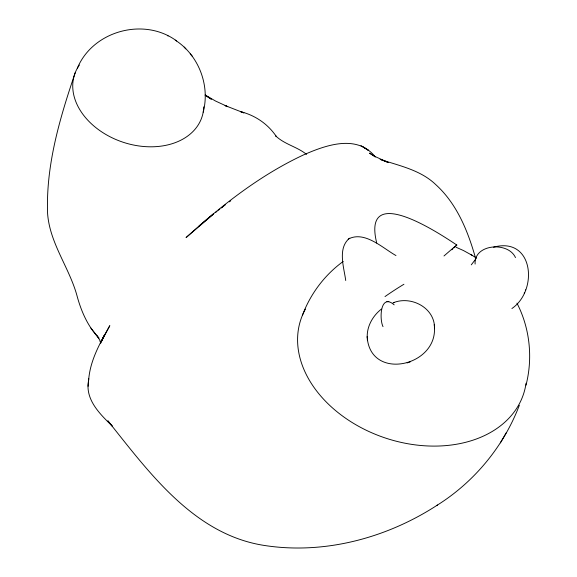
<?xml version="1.0" encoding="UTF-8"?>
<svg xmlns="http://www.w3.org/2000/svg" width="577" height="577" viewBox="0 0 577 577"><rect width="100%" height="100%" fill="white"/><g stroke="black" fill="none" stroke-linecap="round" stroke-linejoin="round"><path stroke-width="0.87" d="M367.26 338.23C366.503 326.914 372.591 315.922 381.397 309.099M434.394 327.044C437.561 366.59 369.799 381.57 367.145 336.542M101.581 341.31L103.939 335.713L100.953 342.312L109.818 325.659C100.232 342.565 90.099 360.272 88.663 380.034C84.624 399.291 99.792 413.918 112.212 426.05L107.863 420.835C149.573 473.01 194.658 535.528 265.961 545.698C325.551 554.497 387.427 537.649 437.481 505.012M88.093 386.301L88.757 378.555M203.198 112.176C210.28 85.403 198.603 55.082 175.257 40.152M526.008 385.155C533.011 357.956 529.881 328.133 516.949 303.149M75.27 72.579C59.871 117.903 45.785 165.188 47.595 213.562C49.802 243.826 69.968 268.399 77.412 297.256C81.638 312.28 88.144 326.77 98.977 338.209L90.877 328.089M511.914 308.529C538.586 290.245 533.494 236.281 493.559 247.18M519.343 405.27C503.656 446.555 474.049 482.242 436.594 505.582M302.471 315.186C310.455 293.83 324.743 274.84 343.207 261.446M524.212 293.102L524.471 292.525M525.33 290.613L525.676 289.834M77.304 68.302C92.731 30.783 144.264 16.812 176.677 40.989M500.403 442.869L506.144 432.909M471.279 264.85L475.787 258.979M475.311 257.284C467.759 230.692 456.724 203.631 435.823 184.669C420.626 169.999 399.457 165.815 380.135 159.36L388.328 162.548L375.1 156.533L369.547 153.143L375.317 156.951C357.004 133.814 325.637 145.166 303.228 155.047C259.686 175.43 221.532 205.513 186.054 237.587L213.497 214.117M213.353 213.865L199.058 225.975M215.603 212.459L217.002 211.348M218.402 210.244L219.808 209.141M221.207 208.037L223.313 206.378M395.973 255.553C382.926 248.283 365.14 230.894 348.919 238.734C337.531 248.975 344.051 267.699 345.724 280.509M224.013 205.823L225.383 204.806M348.227 239.253L349.77 238.2M222.333 207.013L223.717 205.996M229.336 201.842L230.742 200.81M394.178 304.844C380.366 292.755 379.147 318.922 383.013 326.647M394.545 302.348L393.067 302.853C411.026 295.265 435.31 307.93 434.51 328.731M407.11 362.926L410.269 361.858M386.842 301.663L387.362 301.627M388.328 301.569L388.848 301.533M456.054 247.244L463.497 250.555L472.469 255.51M167.373 35.558L168.058 35.962M360.986 145.635L368.508 150.395L363.121 146.976M470.63 254.37L476.624 258.171M456.804 245.037C440.136 233.88 361.577 181.351 376.716 243.004M205.484 95.393L211.37 99.215L205.16 95.191M205.152 94.989L215.517 101.018L227.756 106.68L225.08 105.569L243.92 112.89L240.465 111.599C255.157 115.313 267.829 123.911 276.361 136.525L275.842 136.049C284.67 144.43 297.256 146.818 306.524 154.391M184.178 47.054L185.801 48.879M190.266 53.942L192.357 56.286M97.015 335.735L99.626 339.903L100.78 343.164M515.477 257.594C508.149 241.193 473.717 243.941 475.109 264.057M100.751 342.608L100.34 341.151L100.513 343.582M434.214 324.584L434.33 326.25M367.325 339.024L367.441 340.69M384.996 296.578A39.121 4.277 -34.5 0 1 403.936 284.266M443.994 255.972A39.121 0.375 -41.5 0 1 453.868 247.872M452.887 248.774A39.121 0.375 -41.5 0 1 451.769 249.791M203.76 106.832A67.148 48.865 18.6 0 1 122.728 142.115A67.148 48.865 18.6 0 1 79.366 65.035M526.065 383.236A117.412 85.446 18.6 0 1 384.989 437.893A117.412 85.446 18.6 0 1 305.421 309.099"/></g></svg>
